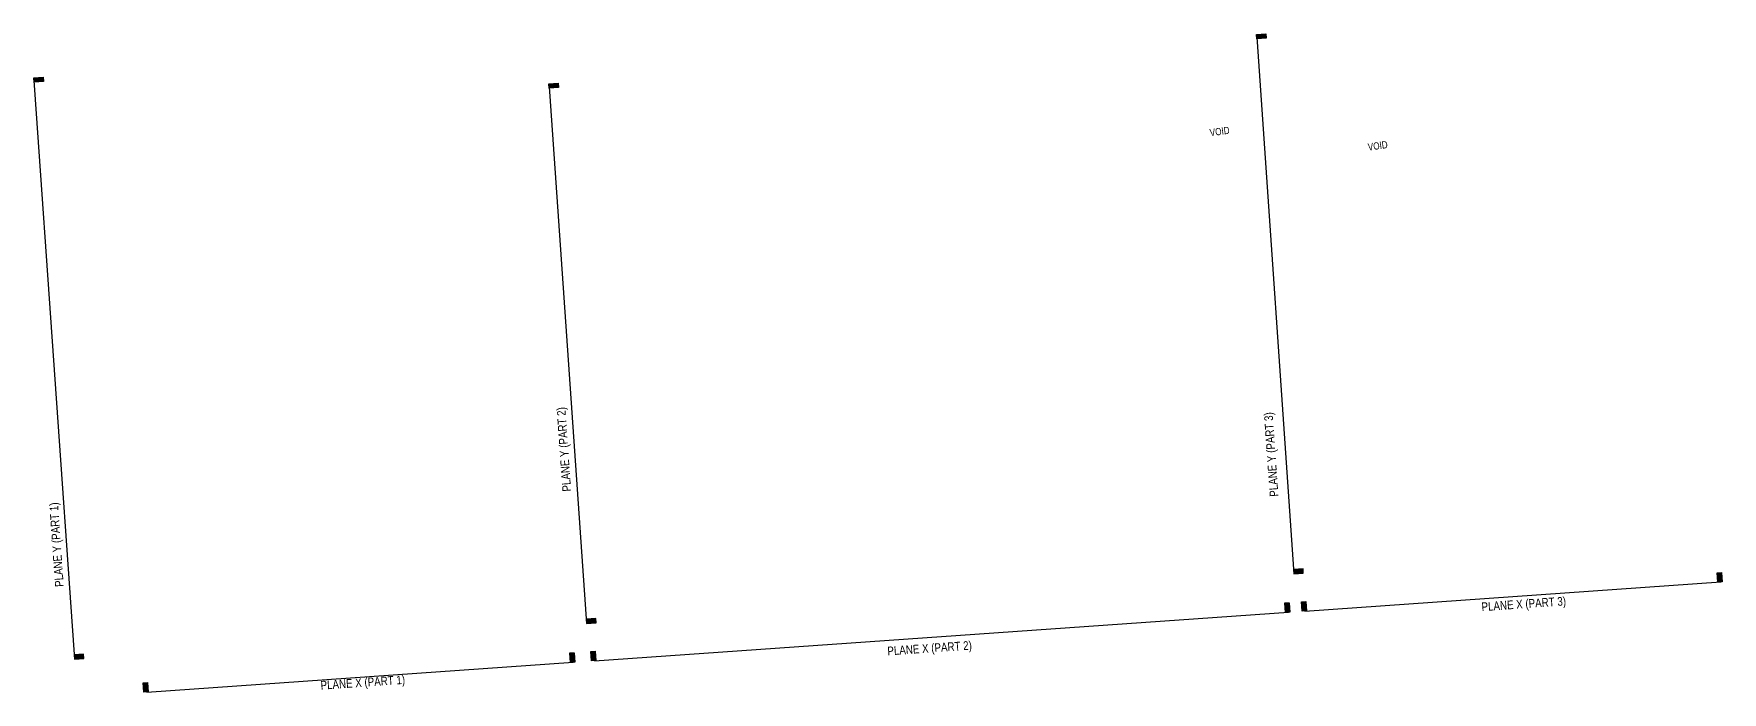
# Model space of a CAD drawing. Header units: metres. Extents: x 833997 to 840297, y 816389 to 819710.
# Drawn here: x 836356 to 837806, y 816554 to 817119 of the extents above; entities that cross this region are included whole.
import ezdxf

# ---------------------------------------------------------------- set-up
doc = ezdxf.new("R2010")
doc.units = ezdxf.units.M
doc.header["$LTSCALE"] = 30
doc.layers.add('AR-TXT-RM_AR_BS_', color=4, linetype='Continuous')
doc.layers.add('RLP031', color=1, linetype='Continuous')
doc.styles.get("Standard").update_dxf_attribs({"font": 'arial.ttf', "width": 0.8})
doc.styles.add('Style-Arial', font='arial.ttf', dxfattribs={"width": 0.8, "height": 2.5})

msp = doc.modelspace()

# ---------------------------------------------------------------- hatches: boundary and pattern name
at = {"layer": 'RLP031'}
for points in [[(837406.35, 817115), (837406.09, 817118.72), (837414.2, 817119.29), (837414.46, 817115.57)], [(836356.42, 817077.81), (836356.16, 817081.54), (836364.27, 817082.1), (836364.53, 817078.38)], [(836798.69, 817072.51), (836798.43, 817076.23), (836806.54, 817076.8), (836806.8, 817073.08)], [(837437.89, 816659.08), (837438.15, 816655.36), (837446.26, 816655.93), (837446, 816659.65)], [(837805.97, 816648.55), (837802.25, 816648.29), (837801.68, 816656.4), (837805.4, 816656.66)], [(837434.82, 816622.59), (837431.1, 816622.33), (837430.53, 816630.44), (837434.25, 816630.7)], [(837448.87, 816623.58), (837445.15, 816623.32), (837444.58, 816631.43), (837448.3, 816631.69)], [(836830.57, 816616.61), (836830.83, 816612.89), (836838.95, 816613.46), (836838.69, 816617.18)], [(836390.82, 816585.86), (836391.08, 816582.14), (836399.19, 816582.7), (836398.93, 816586.42)], [(836820.65, 816579.64), (836816.93, 816579.38), (836816.36, 816587.49), (836820.08, 816587.75)], [(836838.87, 816580.92), (836835.15, 816580.66), (836834.58, 816588.77), (836838.3, 816589.03)], [(836454.51, 816554.04), (836450.79, 816553.78), (836450.22, 816561.89), (836453.94, 816562.15)]]:
    msp.add_hatch(color=256, dxfattribs=at).paths.add_polyline_path(points)

# ---------------------------------------------------------------- linework, layer by layer
for p, q in [((837406.26, 817116.24), (837438.15, 816655.36)), ((836356.33, 817079.06, 0), (836391.08, 816582.14)), ((836798.61, 817073.75), (836830.83, 816612.89)), ((837447.63, 816623.49), (837804.73, 816648.46)), ((836837.63, 816580.83), (837433.58, 816622.51)), ((836453.27, 816553.95), (836819.41, 816579.56))]:
    msp.add_line(p, q, dxfattribs=at)
for points in [[(837406.35, 817115), (837406.09, 817118.72), (837414.2, 817119.29), (837414.46, 817115.57)], [(836798.69, 817072.51), (836798.43, 817076.23), (836806.54, 817076.8), (836806.8, 817073.08)], [(837437.89, 816659.08), (837438.15, 816655.36), (837446.26, 816655.93), (837446, 816659.65)], [(837805.97, 816648.55), (837802.25, 816648.29), (837801.68, 816656.4), (837805.4, 816656.66)], [(837434.82, 816622.59), (837431.1, 816622.33), (837430.53, 816630.44), (837434.25, 816630.7)], [(837448.87, 816623.58), (837445.15, 816623.32), (837444.58, 816631.43), (837448.3, 816631.69)], [(836830.57, 816616.61), (836830.83, 816612.89), (836838.95, 816613.46), (836838.69, 816617.18)], [(836820.65, 816579.64), (836816.93, 816579.38), (836816.36, 816587.49), (836820.08, 816587.75)], [(836838.87, 816580.92), (836835.15, 816580.66), (836834.58, 816588.77), (836838.3, 816589.03)], [(836454.51, 816554.04), (836450.79, 816553.78), (836450.22, 816561.89), (836453.94, 816562.15)]]:
    msp.add_lwpolyline(points, close=True, dxfattribs=at)
at = {"layer": 'RLP031', "elevation": 0}
for points in [[(836356.42, 817077.81), (836356.16, 817081.54), (836364.27, 817082.1), (836364.53, 817078.38)], [(836390.82, 816585.86), (836391.08, 816582.14), (836399.19, 816582.7), (836398.93, 816586.42)]]:
    msp.add_lwpolyline(points, close=True, dxfattribs=at)

# ---------------------------------------------------------------- texts
at = {"layer": 'AR-TXT-RM_AR_BS_', "width": 0.8}
for p in [(837366.41, 817031.15), (837502.15, 817018.84)]:
    msp.add_text('VOID', height=6.25, rotation=8.0003, dxfattribs=at).set_placement(p)
at = {"layer": 'AR-TXT-RM_AR_BS_', "style": 'Style-Arial', "width": 0.8}
for s, rotation, p in [('PLANE Y (PART 2)', 94.0003, (836817.6, 816726.39)), ('PLANE Y (PART 3)', 94.0003, (837424.94, 816721.99)), ('PLANE Y (PART 1)', 94.0003, (836381.95, 816644.53)), ('PLANE X (PART 3)', 4.0003, (837599.56, 816623.35)), ('PLANE X (PART 2)', 4.0003, (837089.39, 816585.38)), ('PLANE X (PART 1)', 4.0003, (836602.7, 816555.93))]:
    msp.add_text(s, height=7.5, rotation=rotation, dxfattribs=at).set_placement(p)

doc.saveas('drawing.dxf')
